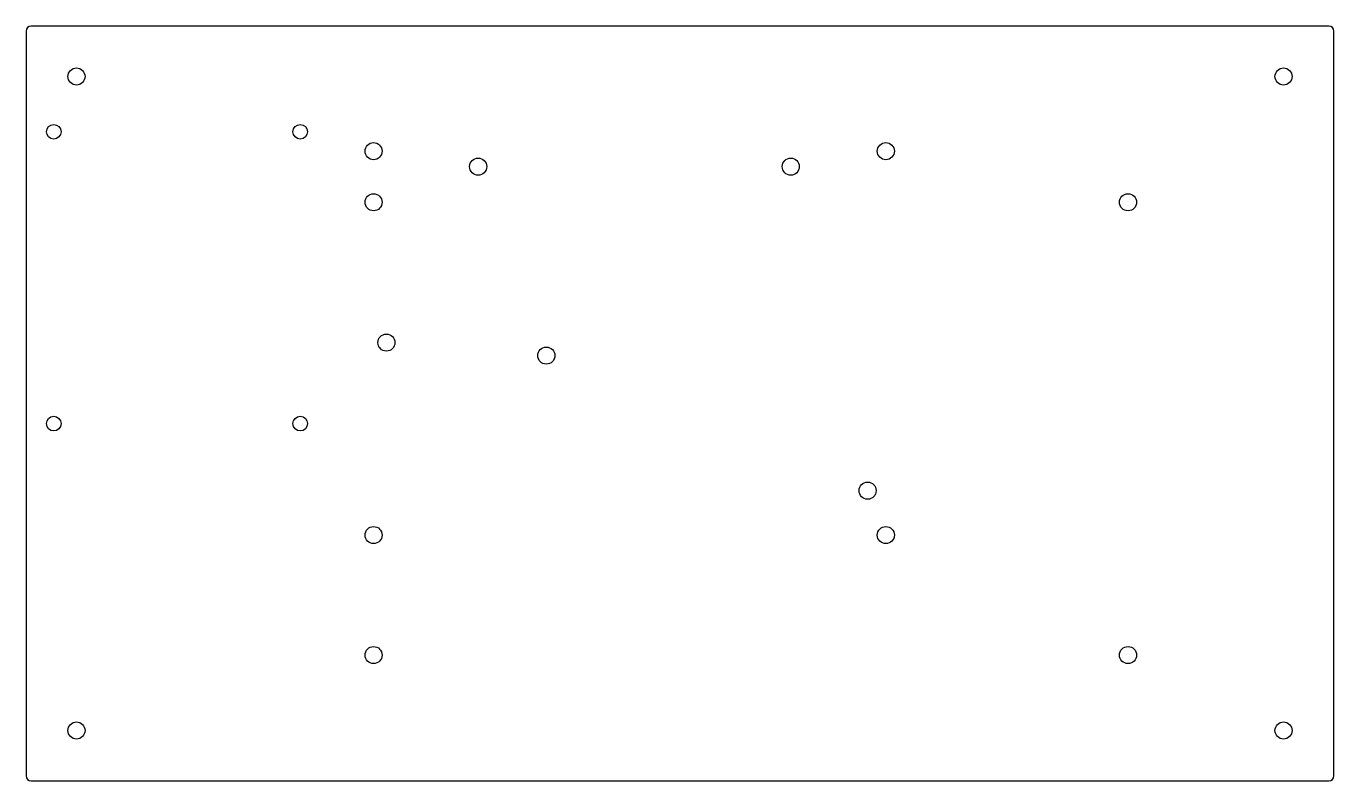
# Model space of a CAD drawing. Header units: millimetres. Extents: x -130 to 130, y -75 to 75.
import ezdxf

# ---------------------------------------------------------------- set-up
doc = ezdxf.new("R2010")
doc.units = ezdxf.units.MM
doc.layers.add('CUTOUTS', color=1, linetype='CONTINUOUS')
doc.layers.add('PERIMETER', color=5, linetype='CONTINUOUS')

msp = doc.modelspace()

# ---------------------------------------------------------------- linework, layer by layer
at = {"layer": 'CUTOUTS'}
for centre, radius in [((-120, 65), 1.7), ((120, 65), 1.7), ((-124.5, 54), 1.45), ((-75.5, 54), 1.45), ((-60.925, 50.15), 1.7), ((40.925, 50.15), 1.7), ((-40.1252, 47.0821), 1.7), ((22.0248, 47.0821), 1.7), ((-60.925, 40), 1.7), ((89.075, 40), 1.7), ((-58.3774, 12.1021), 1.7), ((-26.5774, 9.52), 1.7), ((-124.5, -4), 1.45), ((-75.5, -4), 1.45), ((37.3026, -17.32), 1.7), ((-60.925, -26.15), 1.7), ((40.925, -26.15), 1.7), ((-60.925, -50), 1.7), ((89.075, -50), 1.7), ((-120, -65), 1.7), ((120, -65), 1.7)]:
    msp.add_circle(centre, radius, dxfattribs=at)
at = {"layer": 'PERIMETER'}
for p, q in [((-130, 74), (-130, -74)), ((129, 75), (-129, 75)), ((130, -74), (130, 74)), ((-129, -75), (129, -75))]:
    msp.add_line(p, q, dxfattribs=at)
for centre, start, end in [((-129, 74), 90, 180), ((129, 74), 0, 90), ((-129, -74), 180, 270), ((129, -74), -90, 0)]:
    msp.add_arc(centre, 1, start, end, dxfattribs=at)

doc.saveas('drawing.dxf')
